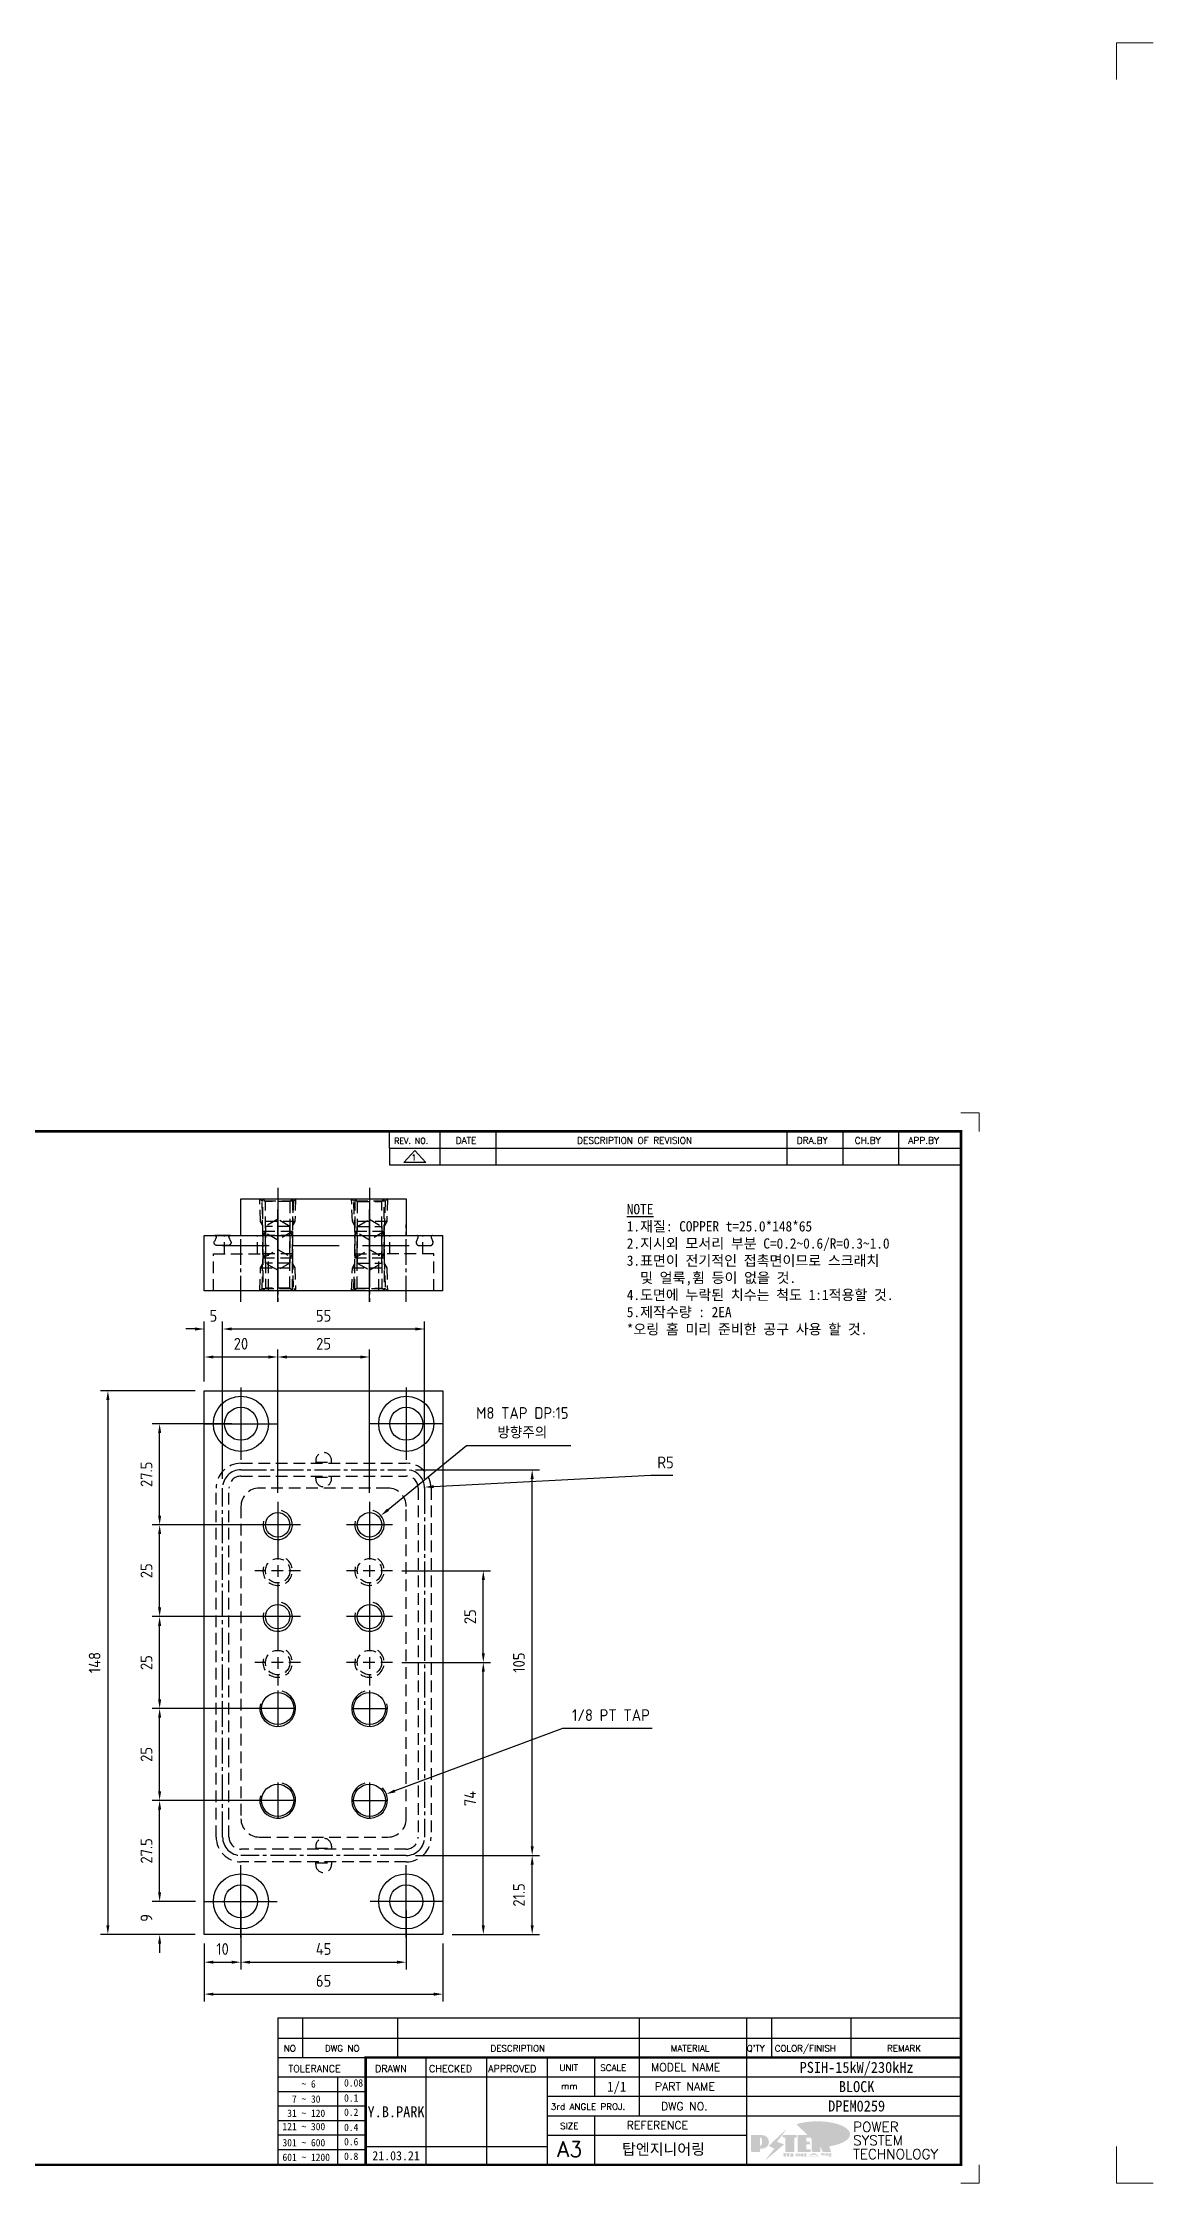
# Model space of a CAD drawing. Header units: millimetres. Extents: x -4251 to 2609, y -1673 to 4048.
# Drawn here: x -135 to 167, y -331 to 251 of the extents above; entities that cross this region are included whole.
import ezdxf
from ezdxf.enums import TextEntityAlignment as Align

# ---------------------------------------------------------------- set-up
doc = ezdxf.new("R2010")
doc.units = ezdxf.units.MM
for name, pattern in [('CENTER', [50.8, 31.75, -6.35, 6.35, -6.35]), ('CENTER1', [10, 7, -1, 1, -1]), ('HIDDEN2', [4.7625, 3.175, -1.5875]), ('HIDDENX2', [19.05, 12.7, -6.35])]:
    doc.linetypes.add(name, pattern=pattern)
for name, color, linetype in [('5_ALL_CURVES', 7, 'Continuous'), ('CENTER', 1, 'CENTER'), ('FORMAT-1', 7, 'Continuous'), ('line', 3, 'Continuous'), ('THIN', 3, 'Continuous')]:
    doc.layers.add(name, color=color, linetype=linetype)
doc.styles.add('h1', font='')
doc.styles.add('HAN', font='')
doc.styles.add('RC', font='simplex.shx')
doc.styles.add('ROMANT', font='simplex.shx')
doc.styles.add('RT', font='simplex.shx', dxfattribs={"oblique": 15})
doc.styles.get("Standard").update_dxf_attribs({"font": 'ISOCP.SHX', "bigfont": 'WHGTXT.SHX'})
doc.styles.get('h1').set_extended_font_data('New Gulim')
doc.styles.get('HAN').set_extended_font_data('GulimChe')
doc.dimstyles.new('PS-1', dxfattribs={"dimtxt": 3.2, "dimasz": 2.5, "dimexe": 2, "dimexo": 2.5, "dimgap": 2, "dimtad": 1, "dimtoh": 1, "dimrnd": 0.05, "dimzin": 12, "dimdsep": 46, "dimtxsty": 'Standard', "dimcen": 0, "dimclrt": 2, "dimazin": 3, "dimtfac": 1, "dimtofl": 0, "dimtmove": 0, "dimatfit": 3, "dimfxl": 0, "dimtolj": 1, "dimtzin": 0, "dimarcsym": 0})

# ---------------------------------------------------------------- blocks, each defined once
blk = doc.blocks.new('t3')
for p, q in [((0, 15.88), (46.25, 15.88)), ((0, 15.88), (0, 0)), ((46.25, 15.88), (46.25, 0)), ((0, 0), (46.25, 0))]:
    blk.add_line(p, q)
at = {"color": 1, "style": 'h1'}
for s, p in [('이도면은 (주)피에스텍의', (1.4, 11.29)), ('자산으로서 불법 유출시', (1.4, 6.41)), ('법에 의하여 처벌됨.', (1.4, 1.52))]:
    blk.add_text(s, height=3, dxfattribs=at).set_placement(p)
blk = doc.blocks.new('new LOGO')
at = {"layer": 'line'}
h = blk.add_hatch(color=250, dxfattribs=at)
h.paths.add_polyline_path([(44.5, 69.4), (46.6, 69.4, -0.129793), (52, 68, 0.221832), (43.6, 71.9), (41.5, 71.9), (41.5, 27.9), (43.6, 27.9, 0.02048), (44.5, 28)], flags=17)
h.paths.add_polyline_path([(44.5, 13.9), (57.3, 13.9, 0.72362), (77.1, 73.9, -0.679777), (54.3, 16.4), (41.5, 16.4), (41.5, -0.1), (3, -0.1), (3, -2.6), (44.5, -2.6)])
h.paths.add_polyline_path([(117.9, 14.2), (71.5, -44.4), (77.1, -39.6), (120.8, 15.6), (92, 28.9), (173.3, 106), (177.5, 111.4), (89.1, 27.6)])
h.paths.add_polyline_path([(162.7, 71.9), (162.7, 69.4), (172.5, 69.4), (172.5, 71.9)], flags=17)
h.paths.add_polyline_path([(217.7, 69.4), (230.5, 69.4), (230.5, 80.4), (227.5, 80.4), (227.5, 71.9), (214.7, 71.9), (214.7, -0.1), (175.5, -0.1), (175.5, -2.6), (217.7, -2.6)])
h.paths.add_polyline_path([(297.8, 46.6), (294.8, 46.6), (294.8, 37.4), (276, 37.4), (276, 10.9), (279, 10.9), (279, 34.9), (297.8, 34.9)])
h.paths.add_polyline_path([(300, 8.4), (297, 8.4), (297, -0.1), (237.5, -0.1), (237.5, -2.6), (300, -2.6)])
h.paths.add_polyline_path([(297.8, 80.4), (294.8, 80.4), (294.8, 71.9), (276, 71.9), (276, 49.1), (279, 49.1), (279, 69.4), (297.8, 69.4)])
h.paths.add_polyline_path([(350.2, 80.4), (347.2, 80.4), (347.2, 61.6), (350.2, 63.5)])
h.paths.add_polyline_path([(350.2, 26.7), (347.2, 35.2), (347.2, -0.1), (308.5, -0.1), (308.5, -2.6), (350.2, -2.6)])
h.paths.add_polyline_path([(402.7, 80.4), (396.5, 80.4), (379.6, 66.8), (400.5, -0.1), (361.8, -0.1), (362.7, -2.6), (403.5, -2.6), (382.6, 64.3)])
blk.add_hatch(color=5, dxfattribs=at).paths.add_polyline_path([(166.3, 35), (131, 49), (180.4, 112.7), (92, 28.9), (120.8, 15.6), (74.4, -43)])
h = blk.add_hatch(color=253, dxfattribs=at)
edge = h.paths.add_edge_path()
edge.add_ellipse((333.9, 86.4), major_axis=(-165.9, 0), ratio=0.39426, start_angle=111.5127, end_angle=334.469)
edge.add_ellipse((314.1, 81.2), major_axis=(-153.7, 0), ratio=0.40699, start_angle=121.3066, end_angle=327.7437, ccw=False)
edge.add_line((394, 27.8), (394.7, 25.6))
h = blk.add_hatch(color=1, dxfattribs=at)
h.paths.add_polyline_path([(41.5, 16.4), (54.3, 16.4, 1), (54.3, 82.9), (0, 82.9), (0, -0.1), (41.5, -0.1)])
h.paths.add_polyline_path([(41.5, 27.9), (41.5, 71.9), (43.6, 71.9, -0.414214), (54.6, 60.9), (54.6, 38.9, -0.414214), (43.6, 27.9)], flags=16)
h.paths.add_polyline_path([(214.7, 71.9), (227.5, 71.9), (227.5, 82.9), (159.7, 82.9), (159.7, 71.9), (172.5, 71.9), (172.5, -0.1), (214.7, -0.1)])
h.paths.add_polyline_path([(276, 37.4), (294.8, 37.4), (294.8, 49.1), (276, 49.1), (276, 71.9), (294.8, 71.9), (294.8, 82.9), (234.5, 82.9), (234.5, -0.1), (297, -0.1), (297, 10.9), (276, 10.9)])
h.paths.add_polyline_path([(347.2, 35.2), (359.7, -0.1), (400.5, -0.1), (379.6, 66.8), (399.7, 82.9), (380.6, 82.9), (347.2, 61.6), (347.2, 82.9), (305.5, 82.9), (305.5, -0.1), (347.2, -0.1)])
h = blk.add_hatch(color=250, dxfattribs=at)
edge = h.paths.add_edge_path()
edge.add_ellipse((237.8, -17.6), major_axis=(-14.3, 0), ratio=0.526336, start_angle=192.2456, end_angle=269.0748)
edge.add_line((238.1, -10.1), (237.6, -10.1))
edge.add_ellipse((237.8, -17.6), major_axis=(-14.3, 0), ratio=0.526336, start_angle=270.9252, end_angle=449.0748)
edge.add_line((237.6, -25.1), (238.1, -25.1))
edge.add_ellipse((237.8, -17.6), major_axis=(-14.3, 0), ratio=0.526336, start_angle=450.9252, end_angle=527.7544)
edge.add_line((251.7, -19.2), (254.1, -19.2))
edge.add_line((254.1, -19.2), (254.1, -27.1))
edge.add_line((254.1, -27.1), (263.1, -27.1))
edge.add_line((263.1, -27.1), (263.1, -10.1))
edge.add_line((263.1, -10.1), (254.1, -10.1))
edge.add_line((254.1, -10.1), (254.1, -16))
edge.add_line((254.1, -16), (251.7, -16))
h.paths.add_polyline_path([(241, -16.4), (241, -18.7, -1), (234.4, -18.7), (234.4, -16.4, -1)], flags=16)
h.paths.add_polyline_path([(278.2, -10.1), (268.1, -10.1), (268.1, -27.1), (278.2, -27.1)])
h.paths.add_polyline_path([(310.3, -10.1), (310.3, -11.1, -0.157169), (289.3, -17.5), (294, -19.9, 0.128407), (316.3, -15.9, 0.128407), (338.6, -19.9), (343.3, -17.5, -0.157169), (322.2, -11.1), (322.2, -10.1)])
h.paths.add_polyline_path([(342.1, -25.1), (342.1, -22.3), (290.4, -22.3), (290.4, -25.1)])
h.paths.add_polyline_path([(352, -10.1), (352, -16.2, 0.414214), (354, -18.2), (378.7, -18.2), (378.7, -19.6), (390.2, -19.6), (390.2, -10.1), (378.7, -10.1), (378.7, -13.6), (374.7, -13.6), (374.7, -15.1), (378.7, -15.1), (378.7, -16.2), (364.7, -16.2), (364.7, -15.1), (371.2, -15.1), (371.2, -13.6), (364.7, -13.6), (364.7, -12.6), (374.7, -12.6), (374.7, -10.1)])
h.paths.add_polyline_path([(393.8, -10.1), (393.8, -19.6), (405, -19.6), (405, -10.1)])
h.paths.add_polyline_path([(405, -27.1), (405, -20.9), (356.8, -20.9), (356.8, -23), (391.8, -23), (391.8, -27.1)])
h.paths.add_polyline_path([(200.4, -10.1), (200.4, -22.3), (193.2, -22.3), (193.2, -12.6), (196.6, -12.6), (196.6, -10.1), (161, -10.1), (161, -12.6), (164.5, -12.6), (164.5, -22.3), (161, -22.3), (161, -25.1), (200.4, -25.1), (200.4, -27.1), (213.9, -27.1), (213.9, -10.1)])
h.paths.add_polyline_path([(182, -12.6), (175.6, -12.6), (175.6, -22.3), (182, -22.3)], flags=17)
blk = doc.blocks.new('format-3')
at = {"color": 3, "lineweight": 9}
for p, q in [((0, 286.3), (0, 291.3)), ((5, 291.3), (0, 291.3)), ((414.5, 291.3), (419.5, 291.3)), ((419.5, 286.3), (419.5, 291.3)), ((0, 5), (0, 0)), ((419.5, 5), (419.5, 0)), ((5, 0), (0, 0)), ((414.5, 0), (419.5, 0))]:
    blk.add_line(p, q, dxfattribs=at)
at = {"color": 180}
for p, q in [((258.97, 281.75), (258.97, 286.3)), ((272.71, 281.75), (272.71, 286.3)), ((287.94, 281.75), (287.94, 286.3)), ((367.22, 281.75), (367.22, 286.3)), ((382.45, 281.75), (382.45, 286.3)), ((397.61, 281.75), (397.61, 286.3)), ((258.97, 281.75), (414.5, 281.75)), ((228.5, 39.49), (228.5, 5)), ((228.5, 39.49), (414.5, 39.49)), ((235.29, 39.49), (235.29, 34.21)), ((261.24, 34.21), (261.24, 39.49)), ((326.9, 39.49), (326.9, 34.21)), ((356.11, 39.49), (356.11, 34.21)), ((362.93, 39.49), (362.93, 34.21)), ((384.48, 39.49), (384.48, 34.21)), ((228.5, 34.21), (252.48, 34.21)), ((268.96, 5), (268.96, 34.21)), ((285.45, 5), (285.45, 34.21)), ((301.94, 5), (301.94, 34.21)), ((314.72, 34.21), (314.72, 23.65)), ((326.9, 34.21), (326.9, 18.37)), ((356.11, 34.21), (356.11, 5)), ((228.5, 28.93), (252.48, 28.93)), ((244.89, 5.23), (244.89, 28.93)), ((252.48, 28.93), (414.5, 28.93)), ((228.5, 24.98), (252.48, 24.98)), ((301.94, 23.65), (414.5, 23.65)), ((228.5, 21.03), (252.48, 21.03)), ((301.94, 18.37), (414.5, 18.37)), ((314.72, 18.37), (314.72, 5)), ((228.5, 17.08), (252.48, 17.08)), ((228.5, 13.13), (252.48, 13.13)), ((301.94, 13.09), (356.11, 13.09)), ((228.5, 9.18), (252.48, 9.18)), ((252.48, 9.95), (301.94, 9.95))]:
    blk.add_line(p, q, dxfattribs=at)
at = {"const_width": 0.7}
blk.add_lwpolyline([(252.48, 5), (252.48, 34.21), (414.5, 34.21)], dxfattribs=at)
at = {"layer": 'FORMAT-1', "const_width": 0.7}
blk.add_lwpolyline([(13, 5), (13, 286.3), (414.5, 286.3), (414.5, 5)], close=True, dxfattribs=at)
blk.add_blockref('t3', (13, 5))
at = {"xscale": 0.05400000000000027, "yscale": 0.05400000000000027, "zscale": 0.05400000000000027}
blk.add_blockref('new LOGO', (357.35, 8.65), dxfattribs=at)
at = {"color": 2}
for s, height, style, p in [('REV. NO.', 1.56, 'RC', (260.23, 282.95)), ('DATE', 1.788, 'RC', (276.95, 282.94)), ('DESCRIPTION OF REVISION', 1.7875, 'RC', (309.98, 282.94)), ('DRA.BY', 1.788, 'RC', (369.83, 282.94)), ('CH.BY', 1.788, 'RC', (385.59, 282.94)), ('APP.BY', 1.788, 'RC', (400.18, 282.94)), ('COLOR/FINISH', 1.7424, 'RC', (363.8, 35.83)), ('NO', 1.742, 'RC', (230.16, 35.83)), ('DWG NO', 1.742, 'RC', (241.36, 35.83)), ('DESCRIPTION', 1.7424, 'RC', (286.43, 35.83)), ('MATERIAL', 1.742, 'RC', (335.52, 35.83)), ("Q'TY", 1.742, 'RC', (356.17, 35.83)), ('REMARK', 1.742, 'RC', (394.37, 35.83)), (' TOLERANCE', 1.9, 'RC', (230.11, 30.22)), ('DRAWN', 1.9, 'RC', (255, 30.22)), ('CHECKED', 1.9, 'RC', (269.71, 30.22)), ('APPROVED', 1.9, 'RC', (285.8, 30.22)), ('UNIT', 1.742, 'RC', (305.19, 30.55)), ('SCALE', 1.742, 'RC', (316.32, 30.55)), ('MODEL NAME', 2.178, 'RC', (330.12, 30.46)), ('    ~ 6', 2, 'HAN', (229.8, 26.03)), ('0.08', 2, 'HAN', (246.57, 26.31)), ('mm', 1.742, 'RC', (305.67, 25.56)), ('PART NAME', 2.178, 'RC', (331.17, 25.24)), ('  7 ~ 30', 2, 'HAN', (229.8, 21.91)), ('0.1', 2, 'HAN', (246.57, 22.2)), ('3rd ANGLE PROJ.', 1.7424, 'RC', (302.87, 19.97)), ('DWG NO.', 2.178, 'RC', (332.84, 19.85)), (' 31 ~ 120', 2, 'HAN', (229.8, 18.04)), ('0.2', 2, 'HAN', (246.57, 18.32)), ('121 ~ 300', 2, 'HAN', (229.8, 14.42)), ('0.4', 2, 'HAN', (246.57, 14.2)), ('SIZE', 1.742, 'RC', (305.39, 14.71)), ('REFERENCE', 2.178, 'RC', (323.52, 14.69)), ('301 ~ 600', 2, 'HAN', (229.8, 10.04)), ('0.6', 2, 'HAN', (246.57, 10.32)), ('601 ~ 1200', 2, 'HAN', (229.8, 6.05)), ('0.8', 2, 'HAN', (246.57, 6.33))]:
    blk.add_text(s, height=height, dxfattribs=dict(at, style=style)).set_placement(p)
at = {"style": 'ROMANT'}
for s, p in [('POWER', (385.15, 13.96)), ('SYSTEM', (385.15, 10.31)), ('TECHNOLOGY', (385.15, 6.56))]:
    blk.add_text(s, height=2.7, dxfattribs=at).set_placement(p)
at = {"color": 2, "lineweight": 25, "style": 'RC'}
blk.add_text('A3', height=4.182, dxfattribs=at).set_placement((304.61, 7.14))
at = {"style": 'HAN'}
for tag, height, p in [('MODEL-NAME', 3, (386.1, 31.53)), ('SCALE', 2.7, (320.81, 26.29)), ('PART-NAME', 3, (386.1, 26.29)), ('DRA-BY', 3, (260.72, 19.44)), ('CH-BY', 3, (277.21, 19.44)), ('APP-BY', 3, (293.7, 19.44)), ('DWG-NO', 3, (386.1, 21.01)), ('CH-DATE', 2.5, (277.21, 7.47)), ('관련업체', 3, (333.52, 9.26)), ('DRA-DATE', 2.5, (260.72, 7.47)), ('APP-DATE', 2.5, (293.7, 7.47))]:
    blk.add_attdef(tag, text='', height=height, dxfattribs=at).set_placement(p, align=Align.MIDDLE_CENTER)
blk = doc.blocks.new('re3')
at = {"color": 180}
for p, q in [((0, 0), (0, -4.55)), ((0, -4.55), (155.53, -4.55)), ((6.87, -0.64), (3.86, -3.91)), ((9.88, -3.91), (3.86, -3.91)), ((6.87, -0.64), (9.88, -3.91)), ((13.74, -4.55), (13.74, 0)), ((28.97, -4.55), (28.97, 0)), ((108.25, -4.55), (108.25, 0)), ((123.49, -4.55), (123.49, 0)), ((138.64, -4.55), (138.64, 0))]:
    blk.add_line(p, q, dxfattribs=at)
at = {"color": 2, "style": 'RC', "oblique": 15}
blk.add_attdef('REV.NO', text='', height=1.56, dxfattribs=at).set_placement((6.59, -2.56), align=Align.MIDDLE_CENTER)
blk.add_attdef('-1', text='', height=1.56, dxfattribs=at).set_placement((9.37, -1.66), align=Align.MIDDLE_LEFT)
at = {"color": 2, "style": 'HAN'}
for tag, p in [('REV.-DATE', (21.36, -2.28)), ('DRA.BY', (115.87, -2.28)), ('CH.BY', (131.07, -2.28)), ('APP.BY', (147.09, -2.28))]:
    blk.add_attdef(tag, text='', height=2.5, dxfattribs=at).set_placement(p, align=Align.MIDDLE_CENTER)
blk.add_attdef('DESCRIPTION-OF-REVISION', text='', height=2.5, dxfattribs=at).set_placement((31.61, -2.28), align=Align.MIDDLE_LEFT)
blk = doc.blocks.new('no3')
at = {"color": 180}
for p, q in [((0, 5.5), (0, 0)), ((0, 5.5), (186, 5.5)), ((6.79, 5.5), (6.79, 0)), ((32.74, 0.11), (32.74, 5.5)), ((98.4, 5.5), (98.4, 0)), ((127.61, 5.5), (127.61, 0)), ((134.43, 5.5), (134.43, 0)), ((155.98, 5.5), (155.98, 0))]:
    blk.add_line(p, q, dxfattribs=at)
at = {"color": 2, "style": 'RT', "oblique": 15}
blk.add_attdef('NO', text='', height=1.74, dxfattribs=at).set_placement((3.38, 2.51), align=Align.MIDDLE_CENTER)
at = {"color": 2, "style": 'HAN'}
for tag, p in [('PART-NO', (19.76, 2.75)), ('MATERIAL', (111.38, 2.75)), ("Q'TY", (131.02, 2.75)), ('COLOR/FINISH', (145.2, 2.75)), ('REMARK', (170.76, 2.75))]:
    blk.add_attdef(tag, text='', height=2.9, dxfattribs=at).set_placement(p, align=Align.MIDDLE_CENTER)
blk.add_attdef('DESCRIPTION', text='', height=2.9, dxfattribs=at).set_placement((34.51, 2.75), align=Align.MIDDLE_LEFT)
blk = doc.blocks.new('*D976')
at = {"color": 0, "lineweight": -2}
for p, q in [((-81.43, -257.06), (-81.43, -273.11)), ((-91.43, -266.06), (-91.43, -273.11)), ((-88.93, -271.11), (-83.93, -271.11))]:
    blk.add_line(p, q, dxfattribs=at)
at = {"color": 0}
for points in [[(-88.93, -270.7), (-88.93, -271.53), (-91.43, -271.11)], [(-83.93, -270.7), (-83.93, -271.53), (-81.43, -271.11)]]:
    blk.add_solid(points, dxfattribs=at)
at = {"layer": 'DEFPOINTS', "color": 0}
for p in [(-81.43, -254.56), (-91.43, -263.56), (-81.43, -271.11)]:
    blk.add_point(p, dxfattribs=at)
at = {"color": 2, "insert": (-86.43, -267.51), "char_height": 3.2, "attachment_point": 5}
blk.add_mtext('\\A1;10', dxfattribs=at)
blk = doc.blocks.new('*D977')
at = {"color": 0, "lineweight": -2}
for p, q in [((-81.43, -257.06), (-81.43, -273.11)), ((-36.43, -257.06), (-36.43, -273.11)), ((-78.93, -271.11), (-38.93, -271.11))]:
    blk.add_line(p, q, dxfattribs=at)
at = {"color": 0}
for points in [[(-78.93, -270.7), (-78.93, -271.53), (-81.43, -271.11)], [(-38.93, -270.7), (-38.93, -271.53), (-36.43, -271.11)]]:
    blk.add_solid(points, dxfattribs=at)
at = {"layer": 'DEFPOINTS', "color": 0}
for p in [(-81.43, -254.56), (-36.43, -254.56), (-36.43, -271.11)]:
    blk.add_point(p, dxfattribs=at)
at = {"color": 2, "insert": (-58.93, -267.51), "char_height": 3.2, "attachment_point": 5}
blk.add_mtext('\\A1;45', dxfattribs=at)
blk = doc.blocks.new('*D978')
at = {"color": 0, "lineweight": -2}
for p, q in [((-91.43, -266.06), (-91.43, -281.81)), ((-26.43, -266.06), (-26.43, -281.81)), ((-88.93, -279.81), (-28.93, -279.81))]:
    blk.add_line(p, q, dxfattribs=at)
at = {"color": 0}
for points in [[(-88.93, -279.4), (-88.93, -280.23), (-91.43, -279.81)], [(-28.93, -279.4), (-28.93, -280.23), (-26.43, -279.81)]]:
    blk.add_solid(points, dxfattribs=at)
at = {"layer": 'DEFPOINTS', "color": 0}
for p in [(-91.43, -263.56), (-26.43, -263.56), (-26.43, -279.81)]:
    blk.add_point(p, dxfattribs=at)
at = {"color": 2, "insert": (-58.93, -276.21), "char_height": 3.2, "attachment_point": 5}
blk.add_mtext('\\A1;65', dxfattribs=at)
blk = doc.blocks.new('*D979')
at = {"color": 0, "lineweight": -2}
for p, q in [((-103.56, -252.06), (-103.56, -249.56)), ((-93.78, -254.56), (-105.56, -254.56)), ((-93.93, -263.56), (-105.56, -263.56)), ((-103.56, -266.06), (-103.56, -268.56))]:
    blk.add_line(p, q, dxfattribs=at)
at = {"color": 0}
for points in [[(-103.98, -252.06), (-103.15, -252.06), (-103.56, -254.56)], [(-103.98, -266.06), (-103.15, -266.06), (-103.56, -263.56)]]:
    blk.add_solid(points, dxfattribs=at)
at = {"layer": 'DEFPOINTS', "color": 0}
for p in [(-103.56, -254.56), (-91.28, -254.56), (-91.43, -263.56)]:
    blk.add_point(p, dxfattribs=at)
at = {"color": 2, "insert": (-107.16, -259.06), "char_height": 3.2, "attachment_point": 5, "rotation": 90}
blk.add_mtext('\\A1;9', dxfattribs=at)
blk = doc.blocks.new('*D980')
at = {"color": 0, "lineweight": -2}
for p, q in [((-73.93, -227.06), (-105.56, -227.06)), ((-103.56, -252.06), (-103.56, -229.56)), ((-93.78, -254.56), (-105.56, -254.56))]:
    blk.add_line(p, q, dxfattribs=at)
at = {"color": 0}
for points in [[(-103.98, -229.56), (-103.15, -229.56), (-103.56, -227.06)], [(-103.98, -252.06), (-103.15, -252.06), (-103.56, -254.56)]]:
    blk.add_solid(points, dxfattribs=at)
at = {"layer": 'DEFPOINTS', "color": 0}
for p in [(-103.56, -227.06), (-71.43, -227.06), (-91.28, -254.56)]:
    blk.add_point(p, dxfattribs=at)
at = {"color": 2, "insert": (-107.16, -240.81), "char_height": 3.2, "attachment_point": 5, "rotation": 90}
blk.add_mtext('\\A1;27.5', dxfattribs=at)
blk = doc.blocks.new('*D981')
at = {"color": 0, "lineweight": -2}
for p, q in [((-73.93, -202.06), (-105.56, -202.06)), ((-103.56, -224.56), (-103.56, -204.56)), ((-73.93, -227.06), (-105.56, -227.06))]:
    blk.add_line(p, q, dxfattribs=at)
at = {"color": 0}
for points in [[(-103.98, -204.56), (-103.15, -204.56), (-103.56, -202.06)], [(-103.98, -224.56), (-103.15, -224.56), (-103.56, -227.06)]]:
    blk.add_solid(points, dxfattribs=at)
at = {"layer": 'DEFPOINTS', "color": 0}
for p in [(-103.56, -202.06), (-71.43, -202.06), (-71.43, -227.06)]:
    blk.add_point(p, dxfattribs=at)
at = {"color": 2, "insert": (-107.16, -214.56), "char_height": 3.2, "attachment_point": 5, "rotation": 90}
blk.add_mtext('\\A1;25', dxfattribs=at)
blk = doc.blocks.new('*D982')
at = {"color": 0, "lineweight": -2}
for p, q in [((-73.93, -177.06), (-105.56, -177.06)), ((-103.56, -199.56), (-103.56, -179.56)), ((-73.93, -202.06), (-105.56, -202.06))]:
    blk.add_line(p, q, dxfattribs=at)
at = {"color": 0}
for points in [[(-103.98, -179.56), (-103.15, -179.56), (-103.56, -177.06)], [(-103.98, -199.56), (-103.15, -199.56), (-103.56, -202.06)]]:
    blk.add_solid(points, dxfattribs=at)
at = {"layer": 'DEFPOINTS', "color": 0}
for p in [(-103.56, -177.06), (-71.43, -177.06), (-71.43, -202.06)]:
    blk.add_point(p, dxfattribs=at)
at = {"color": 2, "insert": (-107.16, -189.56), "char_height": 3.2, "attachment_point": 5, "rotation": 90}
blk.add_mtext('\\A1;25', dxfattribs=at)
blk = doc.blocks.new('*D983')
at = {"color": 0, "lineweight": -2}
for p, q in [((-73.93, -152.06), (-105.56, -152.06)), ((-103.56, -174.56), (-103.56, -154.56)), ((-73.93, -177.06), (-105.56, -177.06))]:
    blk.add_line(p, q, dxfattribs=at)
at = {"color": 0}
for points in [[(-103.98, -154.56), (-103.15, -154.56), (-103.56, -152.06)], [(-103.98, -174.56), (-103.15, -174.56), (-103.56, -177.06)]]:
    blk.add_solid(points, dxfattribs=at)
at = {"layer": 'DEFPOINTS', "color": 0}
for p in [(-103.56, -152.06), (-71.43, -152.06), (-71.43, -177.06)]:
    blk.add_point(p, dxfattribs=at)
at = {"color": 2, "insert": (-107.16, -164.56), "char_height": 3.2, "attachment_point": 5, "rotation": 90}
blk.add_mtext('\\A1;25', dxfattribs=at)
blk = doc.blocks.new('*D984')
at = {"color": 0, "lineweight": -2}
for p, q in [((-83.93, -124.56), (-105.56, -124.56)), ((-103.56, -149.56), (-103.56, -127.06)), ((-73.93, -152.06), (-105.56, -152.06))]:
    blk.add_line(p, q, dxfattribs=at)
at = {"color": 0}
for points in [[(-103.98, -127.06), (-103.15, -127.06), (-103.56, -124.56)], [(-103.98, -149.56), (-103.15, -149.56), (-103.56, -152.06)]]:
    blk.add_solid(points, dxfattribs=at)
at = {"layer": 'DEFPOINTS', "color": 0}
for p in [(-103.56, -124.56), (-81.43, -124.56), (-71.43, -152.06)]:
    blk.add_point(p, dxfattribs=at)
at = {"color": 2, "insert": (-107.16, -138.31), "char_height": 3.2, "attachment_point": 5, "rotation": 90}
blk.add_mtext('\\A1;27.5', dxfattribs=at)
blk = doc.blocks.new('*D985')
at = {"color": 0, "lineweight": -2}
for p, q in [((-93.93, -115.56), (-119.65, -115.56)), ((-117.65, -118.06), (-117.65, -261.06)), ((-93.93, -263.56), (-119.65, -263.56))]:
    blk.add_line(p, q, dxfattribs=at)
at = {"color": 0}
for points in [[(-118.07, -118.06), (-117.23, -118.06), (-117.65, -115.56)], [(-118.07, -261.06), (-117.23, -261.06), (-117.65, -263.56)]]:
    blk.add_solid(points, dxfattribs=at)
at = {"layer": 'DEFPOINTS', "color": 0}
for p in [(-91.43, -115.56), (-117.65, -263.56), (-91.43, -263.56)]:
    blk.add_point(p, dxfattribs=at)
at = {"color": 2, "insert": (-121.25, -189.56), "char_height": 3.2, "attachment_point": 5, "rotation": 90}
blk.add_mtext('\\A1;148', dxfattribs=at)
blk = doc.blocks.new('*D993')
at = {"color": 0, "lineweight": -2}
for p, q in [((-37.67, -189.56), (-13.45, -189.56)), ((-15.45, -261.06), (-15.45, -192.06)), ((-23.93, -263.56), (-13.45, -263.56))]:
    blk.add_line(p, q, dxfattribs=at)
at = {"color": 0}
for points in [[(-15.87, -192.06), (-15.03, -192.06), (-15.45, -189.56)], [(-15.87, -261.06), (-15.03, -261.06), (-15.45, -263.56)]]:
    blk.add_solid(points, dxfattribs=at)
at = {"layer": 'DEFPOINTS', "color": 0}
for p in [(-40.17, -189.56), (-15.45, -189.56), (-26.43, -263.56)]:
    blk.add_point(p, dxfattribs=at)
at = {"color": 2, "insert": (-19.05, -226.56), "char_height": 3.2, "attachment_point": 5, "rotation": 90}
blk.add_mtext('\\A1;74', dxfattribs=at)
blk = doc.blocks.new('*D994')
at = {"color": 0, "lineweight": -2}
for p, q in [((-37.67, -164.56), (-13.45, -164.56)), ((-15.45, -187.06), (-15.45, -167.06)), ((-37.67, -189.56), (-13.45, -189.56))]:
    blk.add_line(p, q, dxfattribs=at)
at = {"color": 0}
for points in [[(-15.87, -167.06), (-15.03, -167.06), (-15.45, -164.56)], [(-15.87, -187.06), (-15.03, -187.06), (-15.45, -189.56)]]:
    blk.add_solid(points, dxfattribs=at)
at = {"layer": 'DEFPOINTS', "color": 0}
for p in [(-40.17, -164.56), (-15.45, -164.56), (-40.17, -189.56)]:
    blk.add_point(p, dxfattribs=at)
at = {"color": 2, "insert": (-19.05, -177.06), "char_height": 3.2, "attachment_point": 5, "rotation": 90}
blk.add_mtext('\\A1;25', dxfattribs=at)
blk = doc.blocks.new('*D995')
at = {"color": 0, "lineweight": -2}
for p, q in [((-33.93, -242.06), (-0.15, -242.06)), ((-2.15, -261.06), (-2.15, -244.56)), ((-23.93, -263.56), (-0.15, -263.56))]:
    blk.add_line(p, q, dxfattribs=at)
at = {"color": 0}
for points in [[(-2.56, -244.56), (-1.73, -244.56), (-2.15, -242.06)], [(-2.56, -261.06), (-1.73, -261.06), (-2.15, -263.56)]]:
    blk.add_solid(points, dxfattribs=at)
at = {"layer": 'DEFPOINTS', "color": 0}
for p in [(-36.43, -242.06), (-2.15, -242.06), (-26.43, -263.56)]:
    blk.add_point(p, dxfattribs=at)
at = {"color": 2, "insert": (-5.75, -252.81), "char_height": 3.2, "attachment_point": 5, "rotation": 90}
blk.add_mtext('\\A1;21.5', dxfattribs=at)
blk = doc.blocks.new('*D996')
at = {"color": 0, "lineweight": -2}
for p, q in [((-33.93, -137.06), (-0.15, -137.06)), ((-2.15, -239.56), (-2.15, -139.56)), ((-33.93, -242.06), (-0.15, -242.06))]:
    blk.add_line(p, q, dxfattribs=at)
at = {"color": 0}
for points in [[(-2.56, -139.56), (-1.73, -139.56), (-2.15, -137.06)], [(-2.56, -239.56), (-1.73, -239.56), (-2.15, -242.06)]]:
    blk.add_solid(points, dxfattribs=at)
at = {"layer": 'DEFPOINTS', "color": 0}
for p in [(-36.43, -137.06), (-2.15, -137.06), (-36.43, -242.06)]:
    blk.add_point(p, dxfattribs=at)
at = {"color": 2, "insert": (-5.75, -189.56), "char_height": 3.2, "attachment_point": 5, "rotation": 90}
blk.add_mtext('\\A1;105', dxfattribs=at)
blk = doc.blocks.new('*D1001')
at = {"color": 0, "lineweight": -2}
for p, q in [((6.12, -207.46), (-39.53, -224.49)), ((30.49, -207.46), (6.12, -207.46))]:
    blk.add_line(p, q, dxfattribs=at)
blk.add_arc((-46.43, -227.06), 4.86, 15, 44.01407, dxfattribs=at)
at = {"color": 0}
blk.add_solid([(-39.67, -224.1), (-39.38, -224.88), (-41.87, -225.36)], dxfattribs=at)
at = {"layer": 'DEFPOINTS', "color": 0}
for p in [(-41.87, -225.36), (-50.98, -228.76)]:
    blk.add_point(p, dxfattribs=at)
at = {"color": 2, "insert": (19.31, -203.86), "char_height": 3.2, "attachment_point": 5}
blk.add_mtext('\\A1;1/8 PT TAP', dxfattribs=at)
blk = doc.blocks.new('*D1002')
at = {"color": 0, "lineweight": -2}
for p, q in [((-91.43, -113.06), (-91.43, -104.38)), ((-71.43, -143.31), (-71.43, -104.38)), ((-88.93, -106.38), (-73.93, -106.38))]:
    blk.add_line(p, q, dxfattribs=at)
at = {"color": 0}
for points in [[(-88.93, -105.97), (-88.93, -106.8), (-91.43, -106.38)], [(-73.93, -105.97), (-73.93, -106.8), (-71.43, -106.38)]]:
    blk.add_solid(points, dxfattribs=at)
at = {"layer": 'DEFPOINTS', "color": 0}
for p in [(-71.43, -106.38), (-91.43, -115.56), (-71.43, -145.81)]:
    blk.add_point(p, dxfattribs=at)
at = {"color": 2, "insert": (-81.43, -102.78), "char_height": 3.2, "attachment_point": 5}
blk.add_mtext('\\A1;20', dxfattribs=at)
blk = doc.blocks.new('*D1003')
at = {"color": 0, "lineweight": -2}
for p, q in [((-71.43, -143.31), (-71.43, -104.38)), ((-46.43, -143.31), (-46.43, -104.38)), ((-68.93, -106.38), (-48.93, -106.38))]:
    blk.add_line(p, q, dxfattribs=at)
at = {"color": 0}
for points in [[(-68.93, -105.97), (-68.93, -106.8), (-71.43, -106.38)], [(-48.93, -105.97), (-48.93, -106.8), (-46.43, -106.38)]]:
    blk.add_solid(points, dxfattribs=at)
at = {"layer": 'DEFPOINTS', "color": 0}
for p in [(-46.43, -106.38), (-71.43, -145.81), (-46.43, -145.81)]:
    blk.add_point(p, dxfattribs=at)
at = {"color": 2, "insert": (-58.93, -102.78), "char_height": 3.2, "attachment_point": 5}
blk.add_mtext('\\A1;25', dxfattribs=at)
blk = doc.blocks.new('*D1004')
at = {"color": 0, "lineweight": -2}
for p, q in [((-93.93, -98.76), (-96.43, -98.76)), ((-91.43, -113.06), (-91.43, -96.76)), ((-86.43, -139.56), (-86.43, -96.76)), ((-83.93, -98.76), (-81.43, -98.76))]:
    blk.add_line(p, q, dxfattribs=at)
at = {"color": 0}
for points in [[(-93.93, -98.34), (-93.93, -99.18), (-91.43, -98.76)], [(-83.93, -98.34), (-83.93, -99.18), (-86.43, -98.76)]]:
    blk.add_solid(points, dxfattribs=at)
at = {"layer": 'DEFPOINTS', "color": 0}
for p in [(-86.43, -98.76), (-91.43, -115.56), (-86.43, -142.06)]:
    blk.add_point(p, dxfattribs=at)
at = {"color": 2, "insert": (-88.93, -95.16), "char_height": 3.2, "attachment_point": 5}
blk.add_mtext('\\A1;5', dxfattribs=at)
blk = doc.blocks.new('*D1005')
at = {"color": 0, "lineweight": -2}
for p, q in [((-86.43, -139.56), (-86.43, -96.76)), ((-83.93, -98.76), (-33.93, -98.76)), ((-31.43, -139.56), (-31.43, -96.76))]:
    blk.add_line(p, q, dxfattribs=at)
at = {"color": 0}
for points in [[(-83.93, -98.34), (-83.93, -99.18), (-86.43, -98.76)], [(-33.93, -98.34), (-33.93, -99.18), (-31.43, -98.76)]]:
    blk.add_solid(points, dxfattribs=at)
at = {"layer": 'DEFPOINTS', "color": 0}
for p in [(-31.43, -98.76), (-86.43, -142.06), (-31.43, -142.06)]:
    blk.add_point(p, dxfattribs=at)
at = {"color": 2, "insert": (-58.93, -95.16), "char_height": 3.2, "attachment_point": 5}
blk.add_mtext('\\A1;55', dxfattribs=at)
blk = doc.blocks.new('*D1007')
at = {"color": 0, "lineweight": -2}
for p, q in [((-20, -130.6), (-41.38, -147.96)), ((8.34, -130.6), (-20, -130.6))]:
    blk.add_line(p, q, dxfattribs=at)
at = {"color": 0}
blk.add_solid([(-41.64, -147.64), (-41.12, -148.28), (-43.32, -149.54)], dxfattribs=at)
at = {"layer": 'DEFPOINTS', "color": 0}
for p in [(-43.32, -149.54), (-49.53, -154.58)]:
    blk.add_point(p, dxfattribs=at)
at = {"color": 2, "insert": (-4.83, -124.29), "char_height": 3.2, "attachment_point": 5}
blk.add_mtext('\\A1;M8 TAP DP:15\\P방향주의', dxfattribs=at)
blk = doc.blocks.new('A$C4A8E0548')
at = {"color": 2, "linetype": 'HIDDENX2'}
for p, q in [((-2.23, 1.13), (-1.78, 2.14)), ((-2.14, 2.7), (2.14, 2.7)), ((-1.5, 0), (1.5, 0)), ((1.78, 2.14), (2.23, 1.13))]:
    blk.add_line(p, q, dxfattribs=at)
for centre, radius, start, end in [((-1.5, 0.8), 0.8, 156, 228.59038), ((-2.14, 2.3), 0.4, 336, 90), ((-1.5, 0.8), 0.8, 228.59038, 270), ((1.5, 0.8), 0.8, 270, 311.40962), ((2.14, 2.3), 0.4, 90, 204), ((1.5, 0.8), 0.8, 311.40962, 24)]:
    blk.add_arc(centre, radius, start, end, dxfattribs=at)
blk = doc.blocks.new('A$C277B6F04')
at = {"color": 252, "linetype": 'HIDDEN2'}
for p, q in [((9.71, -3.12), (9.71, 4.88)), ((12.21, -2.44), (12.21, 4.21))]:
    blk.add_line(p, q, dxfattribs=at)
for points in [[(10.88, 4.21), (9.71, 4.88), (-5.29, 4.88)], [(-5.29, -3.12), (-4.61, -2.44), (-4.61, 4.21), (-5.29, 4.88)], [(-4.61, -2.44), (12.21, -2.44), (14.13, 0.88), (12.21, 4.21), (-4.61, 4.21)], [(-5.29, -3.12), (9.71, -3.12), (10.88, -2.44)]]:
    blk.add_lwpolyline(points, dxfattribs=at)
at = {"layer": 'CENTER', "color": 252}
blk.add_line((-8.29, 0.88), (16.79, 0.88), dxfattribs=at)
blk = doc.blocks.new('*D1290')
at = {"color": 0, "lineweight": -2}
for p, q in [((30.17, -138.68), (-28.94, -141.68)), ((36.15, -138.68), (30.17, -138.68))]:
    blk.add_line(p, q, dxfattribs=at)
at = {"color": 0}
blk.add_solid([(-28.96, -141.26), (-28.92, -142.1), (-31.43, -141.81)], dxfattribs=at)
at = {"layer": 'DEFPOINTS', "color": 0}
for p in [(-36.43, -142.06, 0), (-31.43, -141.81, 0)]:
    blk.add_point(p, dxfattribs=at)
at = {"color": 2, "insert": (34.16, -135.08), "char_height": 3.2, "attachment_point": 5}
blk.add_mtext('\\A1;R5', dxfattribs=at)

msp = doc.modelspace()

# ---------------------------------------------------------------- linework, layer by layer
at = {"color": 1}
for p, q in [((-81.4271, -73.3308), (-81.4271, -63.3308)), ((-81.4271, -63.3308), (-36.4271, -63.3308)), ((-36.4271, -63.3308), (-36.4271, -73.3308)), ((-91.4271, -88.3308), (-91.4271, -73.3308)), ((-91.4271, -73.3308), (-26.4271, -73.3308)), ((-26.4271, -88.3308), (-26.4271, -73.3308))]:
    msp.add_line(p, q, dxfattribs=at)
at = {"color": 1, "linetype": 'CENTER1'}
for p, q in [((-71.4271, -60.3308), (-71.4271, -91.3308)), ((-46.4271, -60.3308), (-46.4271, -91.3308)), ((-81.4271, -91.3308), (-81.4271, -70.3308)), ((-36.4271, -91.3308), (-36.4271, -70.3308))]:
    msp.add_line(p, q, dxfattribs=at)
at = {"color": 2, "linetype": 'HIDDEN2'}
for p, q in [((-66.7568, -69.5308), (-76.0973, -69.5308)), ((-41.7568, -69.5308), (-51.0973, -69.5308)), ((-85.9271, -78.3308), (-85.9271, -73.3308)), ((-76.9271, -78.3308), (-76.9271, -73.3308)), ((-67.4228, -72.2521), (-75.4313, -72.2521)), ((-75.4271, -72.2521), (-75.4271, -79.4095)), ((-67.4271, -72.2521), (-67.4271, -79.4095)), ((-42.4228, -72.2521), (-50.4313, -72.2521)), ((-50.4271, -72.2521), (-50.4271, -79.4095)), ((-42.4271, -72.2521), (-42.4271, -79.4095)), ((-40.9271, -78.3308), (-40.9271, -73.3308)), ((-31.9271, -78.3308), (-31.9271, -73.3308)), ((-88.9271, -88.3308), (-88.9271, -78.3308)), ((-88.9271, -78.3308), (-73.9271, -78.3308)), ((-75.4313, -79.4095), (-67.4228, -79.4095)), ((-73.9271, -88.3308), (-73.9271, -78.3308)), ((-50.4313, -79.4095), (-42.4228, -79.4095)), ((-43.9271, -88.3308), (-43.9271, -78.3308)), ((-28.9271, -78.3308), (-43.9271, -78.3308)), ((-28.9271, -88.3308), (-28.9271, -78.3308)), ((-76.0973, -82.1308), (-66.7568, -82.1308)), ((-51.0973, -82.1308), (-41.7568, -82.1308)), ((-71.4271, -158.3061), (-71.4271, -170.8124)), ((-46.4271, -158.3061), (-46.4271, -170.8124)), ((-65.174, -164.5593), (-77.6802, -164.5593)), ((-40.174, -164.5593), (-52.6802, -164.5593)), ((-71.4271, -183.3061), (-71.4271, -195.8124)), ((-46.4271, -183.3061), (-46.4271, -195.8124)), ((-65.174, -189.5593), (-77.6802, -189.5593)), ((-40.174, -189.5593), (-52.6802, -189.5593))]:
    msp.add_line(p, q, dxfattribs=at)
at = {"color": 2, "linetype": 'HIDDENX2'}
msp.add_line((-86.4271, -76.0308), (-31.4271, -76.0308), dxfattribs=at)
at = {"color": 250, "linetype": 'HIDDEN2'}
for p, q in [((-61.0771, -134.5593), (-61.0771, -135.3183)), ((-61.0771, -135.0349), (-56.7771, -135.0349)), ((-61.0771, -139.5593), (-61.0771, -138.8002)), ((-61.0771, -139.0837), (-56.7771, -139.0837)), ((-56.7771, -135.3183), (-56.7771, -134.5593)), ((-56.7771, -139.5593), (-56.7771, -138.8002)), ((-61.0771, -239.5592), (-61.0771, -240.3183)), ((-61.0771, -240.0348), (-56.7771, -240.0348)), ((-61.0771, -244.5592), (-61.0771, -243.8002)), ((-61.0771, -244.0836), (-56.7771, -244.0836)), ((-56.7771, -239.5592), (-56.7771, -240.3183)), ((-56.7771, -243.8002), (-56.7771, -244.5592))]:
    msp.add_line(p, q, dxfattribs=at)
at = {"color": 2, "linetype": 'HIDDEN2'}
for points in [[(-75.4832, -70.5945), (-76.0973, -69.5308), (-76.2911, -63.3308)], [(-66.5631, -63.3308), (-67.1627, -63.9304), (-75.6915, -63.9304), (-76.2911, -63.3308)], [(-67.1627, -63.9304), (-67.4228, -72.2521), (-71.4271, -74.564), (-75.4313, -72.2521), (-75.6915, -63.9304)], [(-66.5631, -63.3308), (-66.7568, -69.5308), (-67.371, -70.5945)], [(-50.4832, -70.5945), (-51.0973, -69.5308), (-51.2911, -63.3308)], [(-41.5631, -63.3308), (-42.1627, -63.9304), (-50.6915, -63.9304), (-51.2911, -63.3308)], [(-42.1627, -63.9304), (-42.4228, -72.2521), (-46.4271, -74.564), (-50.4313, -72.2521), (-50.6915, -63.9304)], [(-41.5631, -63.3308), (-41.7568, -69.5308), (-42.371, -70.5945)], [(-76.2911, -88.3308), (-76.0973, -82.1308), (-75.4832, -81.0672)], [(-75.6915, -87.7312), (-75.4313, -79.4095), (-71.4271, -77.0976), (-67.4228, -79.4095), (-67.1627, -87.7312)], [(-67.371, -81.0672), (-66.7568, -82.1308), (-66.5631, -88.3308)], [(-51.2911, -88.3308), (-51.0973, -82.1308), (-50.4832, -81.0672)], [(-50.6915, -87.7312), (-50.4313, -79.4095), (-46.4271, -77.0976), (-42.4228, -79.4095), (-42.1627, -87.7312)], [(-42.371, -81.0672), (-41.7568, -82.1308), (-41.5631, -88.3308)], [(-76.2911, -88.3308), (-75.6915, -87.7312), (-67.1627, -87.7312), (-66.5631, -88.3308)], [(-51.2911, -88.3308), (-50.6915, -87.7312), (-42.1627, -87.7312), (-41.5631, -88.3308)]]:
    msp.add_lwpolyline(points, dxfattribs=at)
at = {"color": 1}
msp.add_lwpolyline([(-26.4271, -88.3308), (-91.4271, -88.3308)], dxfattribs=at)
msp.add_lwpolyline([(-26.4271, -115.5593), (-26.4271, -263.5593), (-91.4271, -263.5593), (-91.4271, -115.5593)], close=True, dxfattribs=at)
at = {"color": 2, "linetype": 'HIDDEN2'}
for points in [[(-81.4271, -243.7993, -0.41421356), (-88.1671, -237.0593), (-88.1671, -142.0593, -0.41421356), (-81.4271, -135.3193), (-36.4271, -135.3193, -0.41421356), (-29.6871, -142.0593), (-29.6871, -237.0593, -0.41421356), (-36.4271, -243.7993)], [(-81.4271, -240.3193, -0.41421356), (-84.6871, -237.0593), (-84.6871, -142.0593, -0.41421356), (-81.4271, -138.7993), (-36.4271, -138.7993, -0.41421356), (-33.1671, -142.0593), (-33.1671, -237.0593, -0.41421356), (-36.4271, -240.3193)], [(-76.4271, -237.0593), (-41.4271, -237.0593, 0.41421356), (-36.4271, -232.0593), (-36.4271, -147.0593, 0.41421356), (-41.4271, -142.0593), (-76.4271, -142.0593, 0.41421356), (-81.4271, -147.0593), (-81.4271, -232.0593, 0.41421356)]]:
    msp.add_lwpolyline(points, format="xyb", close=True, dxfattribs=at)
at = {"color": 1}
for centre, radius in [((-81.4271, -124.5593), 7.5), ((-81.4271, -124.5593), 4.5), ((-36.4271, -124.5593), 7.5), ((-36.4271, -124.5593), 4.5), ((-81.4271, -254.5593), 7.5), ((-81.4271, -254.5593), 4.5), ((-36.4271, -254.5593), 7.5), ((-36.4271, -254.5593), 4.5)]:
    msp.add_circle(centre, radius, dxfattribs=at)
for centre, radius in [((-71.4271, -152.0593), 3.3234), ((-46.4271, -152.0593), 3.3234), ((-71.4271, -177.0593), 3.3234), ((-46.4271, -177.0593), 3.3234), ((-71.4271, -202.0593), 4.373), ((-46.4271, -202.0593), 4.373), ((-71.4271, -227.0593), 4.373), ((-46.4271, -227.0593), 4.373)]:
    msp.add_circle(centre, radius)
at = {"color": 2, "linetype": 'HIDDEN2'}
for centre in [(-71.4271, -164.5593), (-46.4271, -164.5593), (-71.4271, -189.5593), (-46.4271, -189.5593)]:
    msp.add_circle(centre, 3.3234, dxfattribs=at)
at = {"color": 250, "linetype": 'HIDDEN2'}
for centre, start, end in [((-58.9271, -134.5593), 0, 180), ((-58.9271, -139.5593), 180, 0), ((-58.9271, -239.5592), 0, 180), ((-58.9271, -244.5592), 180, 0)]:
    msp.add_arc(centre, 2.15, start, end, dxfattribs=at)
at = {"color": 2, "linetype": 'HIDDEN2'}
for centre in [(-71.4271, -164.5593), (-46.4271, -164.5593), (-71.4271, -189.5593), (-46.4271, -189.5593)]:
    msp.add_arc(centre, 4, 165, 75, dxfattribs=at)
at = {"layer": '5_ALL_CURVES', "color": 1, "linetype": 'CENTER1'}
msp.add_lwpolyline([(-81.4271, -242.0593, -0.41421356), (-86.4271, -237.0593), (-86.4271, -142.0593, -0.41421356), (-81.4271, -137.0593), (-36.4271, -137.0593, -0.41421356), (-31.4271, -142.0593), (-31.4271, -237.0593, -0.41421356), (-36.4271, -242.0593), (-81.4271, -242.0593)], format="xyb", dxfattribs=at)
at = {"layer": 'CENTER'}
for p, q in [((-71.4271, -68.3308), (-71.4271, -70.1308)), ((-46.4271, -68.3308), (-46.4271, -70.1308)), ((-81.4271, -114.7014), (-81.4271, -134.4171)), ((-36.4271, -114.7014), (-36.4271, -134.4171)), ((-91.2849, -124.5593), (-71.5692, -124.5593)), ((-26.5692, -124.5593), (-46.2849, -124.5593)), ((-71.4271, -145.8061), (-71.4271, -158.3124)), ((-46.4271, -145.8061), (-46.4271, -158.3124)), ((-65.174, -152.0593), (-77.6802, -152.0593)), ((-40.174, -152.0593), (-52.6802, -152.0593)), ((-71.4271, -170.8061), (-71.4271, -183.3124)), ((-46.4271, -170.8061), (-46.4271, -183.3124)), ((-65.174, -177.0593), (-77.6802, -177.0593)), ((-40.174, -177.0593), (-52.6802, -177.0593)), ((-71.4271, -197.1953), (-71.4271, -206.9233)), ((-46.4271, -197.1953), (-46.4271, -206.9233)), ((-66.5631, -202.0593), (-76.2911, -202.0593)), ((-51.2911, -202.0593), (-41.5631, -202.0593)), ((-66.5631, -227.0593), (-76.2911, -227.0593)), ((-71.4271, -222.1953), (-71.4271, -231.9233)), ((-51.2911, -227.0593), (-41.5631, -227.0593)), ((-46.4271, -222.1953), (-46.4271, -231.9233)), ((-81.4271, -264.4171), (-81.4271, -244.7014)), ((-36.4271, -264.4171), (-36.4271, -244.7014)), ((-91.2849, -254.5593), (-71.5692, -254.5593)), ((-26.5692, -254.5593), (-46.2849, -254.5593))]:
    msp.add_line(p, q, dxfattribs=at)
at = {"layer": 'THIN'}
for centre, radius, start, end in [((-71.4271, -152.0593), 4, 165, 75), ((-46.4271, -152.0593), 4, 165, 75), ((-71.4271, -177.0593), 4, 165, 75), ((-46.4271, -177.0593), 4, 165, 75), ((-71.4271, -202.0593), 4.864, 165, 75), ((-46.4271, -202.0593), 4.864, 105, 15), ((-71.4271, -227.0593), 4.864, 165, 75), ((-46.4271, -227.0593), 4.864, 105, 15)]:
    msp.add_arc(centre, radius, start, end, dxfattribs=at)

# ---------------------------------------------------------------- block references
at = {"xscale": 2, "yscale": 2, "zscale": 2}
msp.add_blockref('format-3', (156.9105, -331.2667, 0), dxfattribs=at)
ref = msp.add_blockref('format-3', (-299.9233, -331.2667, 0))
ref.add_attrib('DRA-DATE', '21.03.21', dxfattribs={"height": 2.5, "style": 'HAN'}).set_placement((-39.2033, -323.7917, 0), align=Align.MIDDLE_CENTER)
ref.add_attrib('DRA-BY', 'Y.B.PARK', dxfattribs={"height": 3, "style": 'HAN'}).set_placement((-39.2033, -311.8246, 0), align=Align.MIDDLE_CENTER)
ref.add_attrib('MODEL-NAME', 'PSIH-15kW/230kHz', dxfattribs={"lineweight": 35, "height": 3, "style": 'HAN'}).set_placement((86.1722, -299.7416, 0), align=Align.MIDDLE_CENTER)
ref.add_attrib('PART-NAME', 'BLOCK', dxfattribs={"lineweight": 35, "height": 3, "style": 'HAN'}).set_placement((86.1722, -304.9725, 0), align=Align.MIDDLE_CENTER)
ref.add_attrib('PART-NO', 'DPEM0259', dxfattribs={"lineweight": 35, "height": 3, "style": 'HAN'}).set_placement((86.1722, -310.2525, 0), align=Align.MIDDLE_CENTER)
ref.add_attrib('SCALE', '1/1', dxfattribs={"height": 2.7, "style": 'HAN'}).set_placement((20.8848, -304.9725, 0), align=Align.MIDDLE_CENTER)
ref.add_attrib('관련업체', '탑엔지니어링', dxfattribs={"height": 3, "style": 'HAN'}).set_placement((33.6, -322.004, 0), align=Align.MIDDLE_CENTER)
ref = msp.add_blockref('re3', (-40.9575, -49.5167, 0))
ref.add_attrib('REV.NO', '1', dxfattribs={"color": 2, "height": 1.56, "style": 'RC'}).set_placement((-34.3691, -52.074, 0), align=Align.MIDDLE_CENTER)
at = {"xscale": -1}
for p, rotation in [((-70.5448, -68.6217), 90), ((-47.3093, -83.0399), 270)]:
    msp.add_blockref('A$C277B6F04', p, dxfattribs=dict(at, rotation=rotation))
for p, rotation in [((-47.3093, -68.6217), 270), ((-70.5448, -83.0399), 90)]:
    msp.add_blockref('A$C277B6F04', p, dxfattribs=dict(rotation=rotation))
msp.add_blockref('A$C4A8E0548', (-86.4271, -76.0308), dxfattribs=at)
for name, p in [('A$C4A8E0548', (-31.4271, -76.0308)), ('no3', (-71.4233, -291.7725, 0))]:
    msp.add_blockref(name, p)

# ---------------------------------------------------------------- texts
at = {"color": 2, "insert": (23.6072, -64.7385, -0.0001), "char_height": 2.800095, "attachment_point": 1, "style": 'HAN'}
msp.add_mtext_dynamic_manual_height_columns('{\\LNOTE\\P}1.재질: COPPER t=25.0*148*65\\P2.지시외 모서리 부분 C=0.2~0.6/R=0.3~1.0\\P3.표면이 전기적인 접촉면이므로 스크래치\\P  및 얼룩,휨 등이 없을 것.\\P4.도면에 누락된 치수는 척도 1:1적용할 것.\\P{\\C1;5.제작수량 : 2EA\\P*오링 홈 미리 준비한 공구 사용 할 것.}', width=794.617376, gutter_width=769.2954, heights=[449.7266], dxfattribs=at)

# ---------------------------------------------------------------- dimensions: what is measured, and where the dimension line sits
dim = msp.add_linear_dim(base=(-86.4271, -98.7604), p1=(-91.4271, -115.5593), p2=(-86.4271, -142.0593), dimstyle='PS-1')
dim.commit()
dim.dimension.update_dxf_attribs({"geometry": '*D1004', "text_midpoint": (-88.9271, -98.7604), "dimtype": 160})
for base, p1, p2, picture, middle in [((-31.4271, -98.7604), (-86.4271, -142.0593), (-31.4271, -142.0593), '*D1005', (-58.9271, -95.1604)), ((-46.4271, -106.382), (-71.4271, -145.8061), (-46.4271, -145.8061), '*D1003', (-58.9271, -102.7817)), ((-36.4271, -271.1121), (-81.4271, -254.5593), (-36.4271, -254.5593), '*D977', (-58.9271, -267.5121))]:
    dim = msp.add_linear_dim(base=base, p1=p1, p2=p2, dimstyle='PS-1', override={"dimtmove": 1})
    dim.commit()
    dim.dimension.update_dxf_attribs({"geometry": picture, "text_midpoint": middle})
for base, p1, p2, picture, middle in [((-71.4271, -106.382), (-91.4271, -115.5593), (-71.4271, -145.8061), '*D1002', (-81.4271, -102.7817)), ((-81.4271, -271.1121), (-91.4271, -263.5593), (-81.4271, -254.5593), '*D976', (-86.4271, -267.5121)), ((-26.4271, -279.8142), (-91.4271, -263.5593), (-26.4271, -263.5593), '*D978', (-58.9271, -276.2142))]:
    dim = msp.add_linear_dim(base=base, p1=p1, p2=p2, dimstyle='PS-1')
    dim.commit()
    dim.dimension.update_dxf_attribs({"geometry": picture, "text_midpoint": middle})
for base, p1, p2, picture, middle in [((-117.6487, -263.5593), (-91.4271, -115.5593), (-91.4271, -263.5593), '*D985', (-121.2487, -189.5593)), ((-2.1464, -137.0593), (-36.4271, -242.0593), (-36.4271, -137.0593), '*D996', (-5.7464, -189.5593)), ((-15.4496, -164.5593), (-40.174, -189.5593), (-40.174, -164.5593), '*D994', (-19.05, -177.0593)), ((-15.4496, -189.5593), (-26.4271, -263.5593), (-40.174, -189.5593), '*D993', (-19.0496, -226.5593)), ((-2.1464, -242.0593), (-26.4271, -263.5593), (-36.4271, -242.0593), '*D995', (-5.7467, -252.8093)), ((-103.5638, -254.5593), (-91.4271, -263.5593), (-91.2849, -254.5593), '*D979', (-107.1638, -259.0593))]:
    dim = msp.add_linear_dim(base=base, p1=p1, p2=p2, angle=90, dimstyle='PS-1')
    dim.commit()
    dim.dimension.update_dxf_attribs({"geometry": picture, "text_midpoint": middle})
for p1, p2, text, picture, middle in [((-49.532, -154.5811), (-43.3222, -149.5375), 'M8 TAP DP:15\\P방향주의', '*D1007', (-4.8302, -130.5979)), ((-50.9844, -228.7591), (-41.8698, -225.3594), '1/8 PT TAP', '*D1001', (19.3082, -207.4592))]:
    dim = msp.add_diameter_dim_2p(p1=p1, p2=p2, text=text, dimstyle='PS-1')
    dim.commit()
    dim.dimension.update_dxf_attribs({"geometry": picture, "text_midpoint": middle, "dimtype": 163})
for base, p1, p2, picture, middle in [((-103.5638, -124.5593), (-71.4271, -152.0593), (-81.4271, -124.5593), '*D984', (-107.1641, -138.3093)), ((-103.5638, -152.0593), (-71.4271, -177.0593), (-71.4271, -152.0593), '*D983', (-107.1641, -164.5593)), ((-103.5638, -177.0593), (-71.4271, -202.0593), (-71.4271, -177.0593), '*D982', (-107.1641, -189.5593)), ((-103.5638, -202.0593), (-71.4271, -227.0593), (-71.4271, -202.0593), '*D981', (-107.1641, -214.5593)), ((-103.5638, -227.0593), (-91.2849, -254.5593), (-71.4271, -227.0593), '*D980', (-107.1641, -240.8093))]:
    dim = msp.add_linear_dim(base=base, p1=p1, p2=p2, angle=90, dimstyle='PS-1', override={"dimtmove": 1})
    dim.commit()
    dim.dimension.update_dxf_attribs({"geometry": picture, "text_midpoint": middle})
dim = msp.add_radius_dim(center=(-36.4271, -142.0593), mpoint=(-31.4335, -141.8062), dimstyle='PS-1')
dim.commit()
dim.dimension.update_dxf_attribs({"geometry": '*D1290', "text_midpoint": (30.174, -138.6837, 0), "dimtype": 164})

doc.saveas('drawing.dxf')
